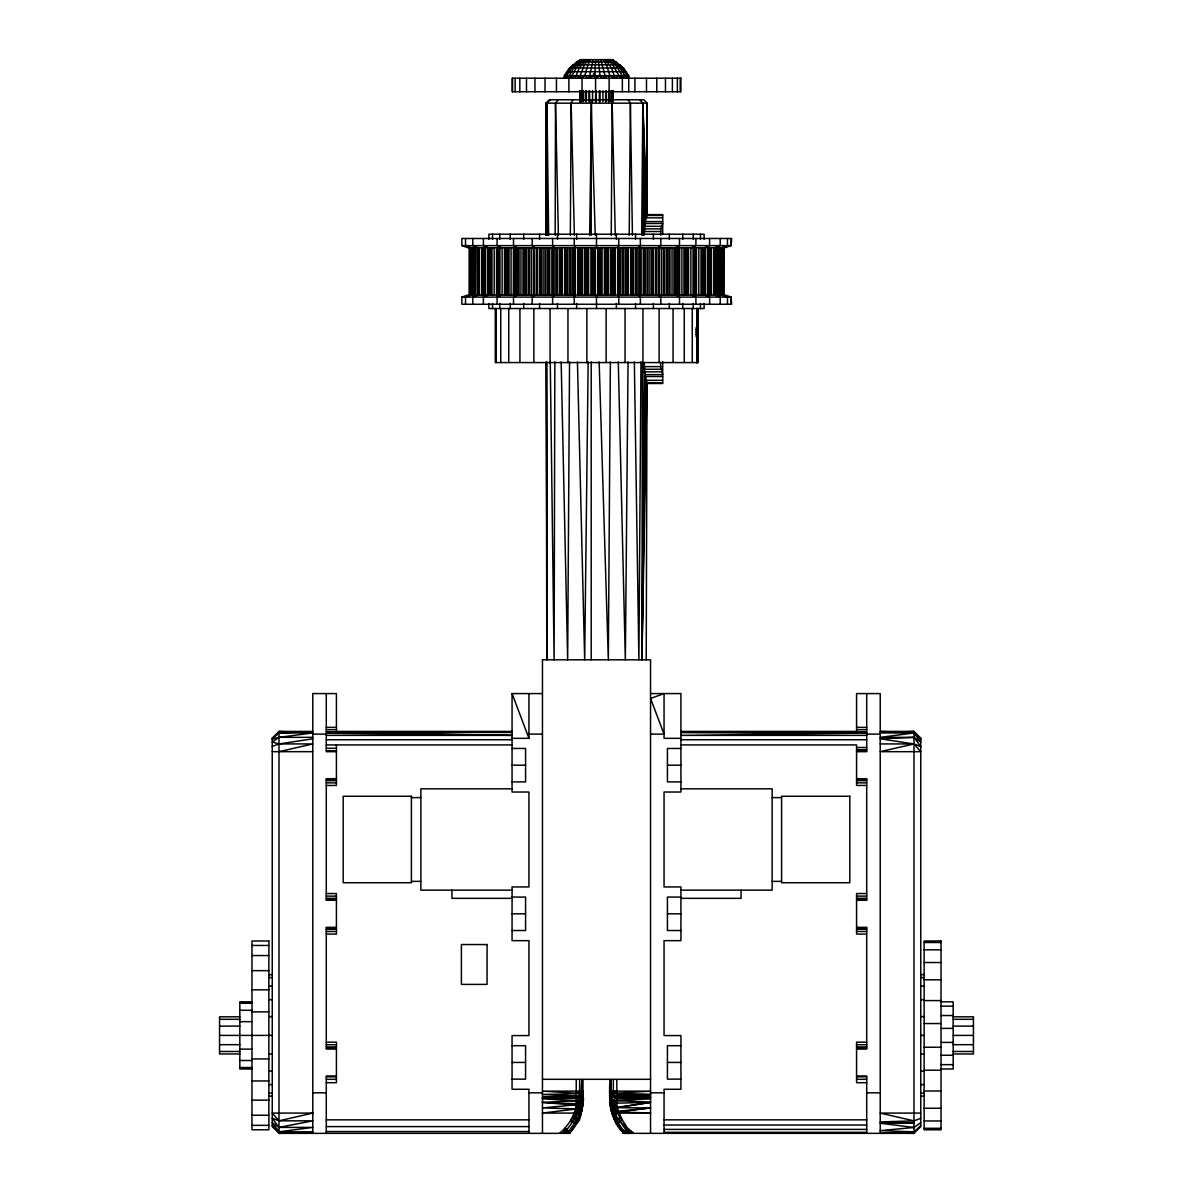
<?xml version="1.0" encoding="UTF-8"?>
<svg xmlns="http://www.w3.org/2000/svg" width="1193" height="1193" viewBox="0 0 1193 1193"><rect width="100%" height="100%" fill="white"/><g stroke="black" fill="none" stroke-linecap="round" stroke-linejoin="round"><path stroke-width="1.5" d="M546.871 361.926L546.782 659.804L546.275 361.926L546.99 618.839M547.005 106.878L546.946 103.165L546.901 235.334L546.946 103.165L550.241 99.78M579.738 101.673L579.783 90.623M598.26 59.65L600.019 75.666L594.666 78.231L594.681 75.666L587.582 78.231L584.794 75.666L587.866 64.78L590.639 59.65M697.711 322.423L697.711 308.525L696.801 362.568L697.816 342.988L696.801 308.525L697.83 321.215M554.849 361.926L554.104 659.804L550.271 361.926M555.177 235.334L555.506 103.165L558.249 99.78M613.187 101.673L613.247 90.623M646.054 379.821L641.938 659.804L644.265 362.911L644.831 373.946L647.024 383.087L641.938 659.804L642.386 361.926M642.58 235.334L642.788 103.165L639.702 99.78M646.218 659.804L647.024 383.087M644.265 235.215L645.01 223.061L646.979 215.202L647.158 103.165L643.788 99.78L549.212 99.78L545.842 103.165L546.051 235.334M612.606 99.839L612.65 90.623L612.799 101.673M495.289 308.525L495.289 362.568L697.711 362.568L697.532 339.916L696.801 362.568L696.801 308.525L697.279 329.343M569.538 361.926L567.659 659.804L561.157 361.926M570.329 235.334L571.164 103.165L572.864 99.78M580.201 101.673L580.245 90.623L580.409 101.673M581.528 101.673L581.587 90.623M697.234 345.075L697.681 341.571L697.711 362.568L697.249 338.38M579.947 1113.218L580.857 1113.323L582.393 1102.392M610.369 361.926L608.326 659.804L599.154 361.926M611.248 235.334L612.158 103.165L611.114 99.78M640.984 361.926L638.896 659.804L634.348 361.926M641.864 235.334L642.788 103.165L647.158 214.621L647.158 103.165L545.842 103.165L546.126 235.334M697.681 341.645L696.801 362.568L697.294 334.95L696.801 362.568L697.428 339.125L697.83 339.796M628.055 361.926L625.341 659.804L618.287 361.926M629.203 235.334L630.396 103.165L628.144 99.78M272.243 738.169L278.998 732.979L312.775 731.413L278.998 731.413L272.243 738.169L272.243 1126.595L278.998 1133.35L569.479 1133.35C578.978 1123.09 583.914 1109.162 582.989 1095.219L582.78 1098.753M608.519 101.673L608.639 90.623M641.938 659.804L644.831 373.946M588.954 101.673L589.088 90.623M588.164 361.926L584.674 659.804L577.442 361.926M589.655 235.334L591.564 99.78M612.158 101.673L612.292 90.623M599.274 101.673L599.408 90.623M585.778 101.673L585.987 90.623M582.989 1092.922L582.587 1097.083L581.036 1099.096L576.234 1100.721L542.457 1098.842L578.59 1098.097L582.587 1094.235L582.989 1091.386L582.095 1094.488L578.59 1097.456L578.635 1104.569L580.007 1108.938L578.426 1114.575L581.14 1108.744L582.989 1091.133L542.457 1091.133L578.635 1093.34L582.095 1091.133L582.095 1079.993M605.522 101.673L605.79 90.623M595.456 101.673L595.739 90.623M611.219 1079.993L611.219 1091.133L614.365 1093.34L650.543 1091.133L610.011 1091.133L611.159 1101.9C611.651 1113.487 616.155 1124.641 623.85 1133.35C609.056 1119.601 608.818 1098.082 610.011 1079.486M559.353 1133.35C568.3 1126.103 575.19 1115.351 576.234 1103.734L576.234 1079.993M616.766 1079.993L617.109 1107.417L622.075 1120.063L616.498 1123.895L612.024 1113.248L618.466 1111.891L650.543 1113.084L618.988 1113.084L614.872 1114.471L611.591 1107.298L612.113 1102.421C612.919 1113.039 617.333 1123.195 624.252 1131.232L624.163 1133.35L622.791 1132.575L623.521 1133.35L914.002 1133.35L920.757 1126.595L920.757 738.169L914.002 731.413L880.225 731.413L890.888 731.905M611.189 1103.242L611.472 1111.25L616.498 1123.895M697.816 342.988L697.83 321.558M611.666 59.65L618.884 64.78L624.625 71.684L626.817 75.666L624.565 78.231L624.744 75.666L620.211 68.031L610.622 59.65M594.666 78.231L595.68 59.65M660.668 235.215L660.877 228.877L662.697 223.494L644.921 223.494M582.989 1095.696L582.602 1100.513L582.989 1095.293C581.468 1101.169 583.079 1132.649 570.701 1120.451L580.007 1108.938L580.887 1102.421L582.989 1099.573L582.989 1079.486M580.544 1111.578C586.136 1084.899 582.497 1106.91 580.976 1113.248M650.543 1097.888L614.365 1097.038L610.905 1094.488L610.011 1091.133L611.964 1094.488L616.766 1095.905L650.543 1095.964L616.766 1094.443L650.543 1094.503L616.766 1093.683L614.857 1091.133L614.365 1097.038L616.766 1097.888L650.543 1097.888L616.766 1098.514L611.994 1096.606L610.011 1092.922M697.249 326.673L697.428 327.434L697.83 325.868L697.83 331.341M576.234 1098.514L542.457 1097.888L578.143 1097.366L579.619 1091.133L579.619 1079.993M582.587 1093.414L581.036 1095.89L580.663 1103.943C582.661 1114.471 574.176 1123.18 568.748 1131.232L563.275 1133.35C571.134 1125.685 577.263 1115.589 578.635 1104.569L580.887 1102.421L581.811 1103.242L582.989 1099.573L582.363 1106.642L581.409 1107.298M581.677 59.65L571.596 68.031L564.856 78.231C566.541 69.955 573.788 63.676 580.887 59.65M581.662 1105.717L582.154 1102.556M628.279 1133.35L620.256 1121.614L618.466 1111.891L650.543 1107.924L617.184 1107.7L650.543 1102.392L614.425 1100.378L611.994 1099.111L610.011 1095.219L611.174 1110.176L612.948 1115.127L614.872 1114.471M610.905 1079.993L610.905 1094.488L613.381 1096.978L616.766 1097.888L611.994 1095.905L610.428 1093.474L611.994 1095.905L614.365 1097.038L612.337 1096.084L611.964 1094.488L613.381 1091.133L613.381 1079.993M618.466 1111.891L616.826 1113.815L612.74 1107.641L614.857 1097.366L613.381 1096.978M566.943 1129.592L563.051 1133.35L565.214 1128.026L570.209 1132.575L569.15 1133.35C576.279 1124.328 582.989 1114.008 582.78 1102.078L579.858 1115.052L582.199 1107.969L582.587 1097.083L581.752 1101.84L581.036 1099.096L578.516 1103.361L576.189 1104.763L581.811 1103.242M580.857 1113.323L582.363 1106.642M578.635 1097.038L581.781 1094.816L581.036 1094.488L582.989 1091.133L582.095 1094.488L579.619 1096.978L542.457 1096.978L578.829 1095.532L582.095 1094.488L582.095 1091.133L580.663 1096.084L576.234 1097.888L542.457 1097.888M697.249 325.957L697.83 324.362M697.249 337.664L697.428 336.903L697.83 338.469L697.83 332.996M574.862 1122.822L577.069 1114.113L580.007 1108.938L581.14 1108.744M613.366 1114.978C609.056 1105.195 608.848 1107.134 617.109 1107.417L650.543 1102.392L613.545 1103.227L611.159 1101.9L611.994 1095.905M626.817 75.666L627.324 78.231L628.115 75.666L623.134 68.031L612.367 59.65L623.044 68.031L628.115 75.666L628.144 78.231L628.592 75.666L623.447 68.031L612.546 59.65L580.499 59.65L569.628 68.031L564.483 75.666L564.468 78.231L564.543 75.666L569.672 68.031L580.529 59.65M586.21 59.65L579.231 68.031L575.101 78.231L575.145 75.666L570.314 78.231L569.195 75.666L573.579 68.031L582.84 59.65M646.979 215.202L645.995 184.9M576.219 1123.597L579.321 1114.873L580.409 1115.246M593.115 59.65L589.73 75.666L587.582 78.231M610.011 1095.696L610.264 1098.917L610.011 1092.027M569.479 1133.35L569.896 1132.291L568.256 1133.35L568.748 1131.232L566.436 1133.35M576.905 1121.867L579.634 1114.978M577.099 1122.434L582.095 1108.282L576.98 1121.897M612.74 1107.641L614.425 1100.378L616.766 1102.496L614.47 1103.376L614.753 1107.82L616.125 1112.532L615.409 1114.292L618.138 1122.822M627.324 78.231L628.457 75.666L628.532 78.231L628.592 75.666L564.483 75.666L564.856 78.231M603.226 59.65L606.417 64.78L609.936 75.666L608.758 78.231L608.728 75.666L601.854 78.231L600.019 75.666M576.189 1104.763L578.59 1100.378M575.265 295.014L574.265 297.102L574.265 304.26M617.735 247.726L618.735 245.624L618.735 238.481M569.329 1133.35L569.896 1132.291L568.837 1133.35M572.744 1121.614L577.069 1114.113M607.491 59.65L612.71 64.78L620.405 78.231L621.941 75.666L620.092 71.684L615.275 64.78L609.22 59.65M570.314 78.231L576.144 68.031L584.376 59.65M588.328 59.65L584.436 64.78L580.156 75.666L580.946 78.231L584.794 75.666M614.425 1100.378L612.441 1102.615L611.994 1099.111M581.036 1094.488L581.781 1079.993M569.195 75.666L566.839 78.231L566.839 75.666M554.611 295.014L552.627 297.102L552.627 304.26M638.389 247.726L640.373 245.624L640.373 238.481M571.462 66.942L580.961 59.65M866.715 735.365L680.935 735.365L856.574 733.218L856.574 693.58L880.225 693.58L880.225 1133.35L914.002 1131.859L920.757 1125.595M623.521 1133.35L623.104 1132.291L626.057 1129.592L626.37 1126.371L618.213 1113.337M575.936 63.84L578.158 61.961M601.854 78.231L605.09 75.666L600.795 59.65M609.936 75.666L615.051 78.231L618.466 75.666M535.09 295.014L532.197 297.102L532.197 304.26M657.91 247.726L660.803 245.624L660.803 238.481M914.002 1131.859L880.225 1130.636L914.002 1127.474L920.757 1122.688M581.036 1095.89L576.234 1097.888M579.38 61.201L581.811 59.65M620.405 78.231L624.55 75.666L624.565 78.231M697.83 335.8L696.16 336.784L696.16 327.553L697.83 328.537M501.567 295.014L497.093 297.102L497.093 304.26M691.433 247.726L695.907 245.624L695.907 238.481M488.489 295.014L483.389 297.102L483.389 304.26M704.511 247.726L709.611 245.624L709.611 238.481M914.002 1127.474L880.225 1123.224L914.002 1123.031L880.225 1121.912L914.002 1120.883L920.757 1118.288M272.243 746.475L278.998 743.925L312.775 738.84M471.429 295.014L465.524 297.102L465.524 304.26M721.571 247.726L727.476 245.624L727.476 238.481M461.855 297.102L467.91 295.014L725.09 295.014L731.145 297.102L731.607 304.26L461.855 304.26L461.855 297.102L731.145 297.102L731.145 304.26M610.398 1100.513L610.011 1099.573L611.01 1109.415L613.142 1115.052M696.16 334.517L697.83 334.01M578.009 1108.983L542.457 1107.924L578.635 1104.569L575.712 1107.969L580.007 1108.938M278.998 751.679L312.775 743.925L278.998 743.925L272.243 742.076L278.998 737.349L312.775 732.949L278.998 732.979L272.243 739.153L278.998 737.349L312.775 737.349M920.757 739.198L914.002 732.964L880.225 737.349L914.002 737.363L920.757 746.594L914.002 743.94L880.225 751.679L920.757 751.679L914.002 743.94L880.225 738.84L914.002 737.363L920.757 742.165L914.002 732.964L880.225 732.949L914.002 731.413L914.002 1133.35L901.55 1132.783M577.039 1103.704L576.234 1100.721L542.457 1102.392L576.234 1103.734L580.007 1103.018M650.543 1107.924L618.228 1111.339L616.125 1112.532L617.258 1107.939L614.753 1107.82M616.766 1100.721L650.543 1098.842L616.766 1098.514M576.234 1093.683L542.457 1094.503L576.234 1095.905M616.766 1097.381L650.543 1096.978L616.766 1095.905M576.517 61.961L616.527 61.961M572.879 64.78L620.181 64.78M569.628 68.031L623.447 68.031M566.809 71.684L626.265 71.684M646.695 214.621L662.697 214.621L662.697 234.559M646.695 215.441L662.697 215.441M644.921 217.842L662.697 217.842M644.921 221.585L662.697 221.585M643.042 226.297L661.504 226.297M643.161 228.877L660.877 228.877M643.952 231.517L660.668 231.517M461.855 245.624L731.145 245.624L731.607 238.481L461.855 238.481L461.855 245.624L467.91 247.726L725.09 247.726L731.145 245.624L731.145 238.481M696.16 332.161L697.83 332.161M643.952 366.624L660.668 366.624L662.697 374.647L644.921 374.647M643.161 369.263L660.877 369.263M643.042 371.843L661.504 371.843M644.921 376.541L662.697 376.541M646.695 380.284L662.697 380.284M646.695 382.685L662.697 382.685M646.695 383.505L662.697 383.505L662.697 361.733M528.946 1133.35L528.946 1089.269L512.065 1089.269L512.065 1035.569L528.946 1035.569L528.946 940.651L512.065 940.651L512.065 886.951L528.946 886.951L528.946 792.033L512.065 792.033L512.065 693.58L542.457 693.58M650.543 693.58L680.935 693.58L680.935 792.033L664.054 792.033L664.054 886.951L680.935 886.951L680.935 940.651L664.054 940.651L664.054 1035.569L680.935 1035.569L680.935 1089.269L664.054 1089.269L664.054 1133.35M326.286 727.372L336.426 727.372M856.574 727.372L866.715 727.372M326.286 729.684L336.426 729.684M856.574 729.684L866.715 729.684M336.426 731.413L512.065 731.413M680.935 731.413L856.574 731.413M326.286 731.712L336.426 731.712M856.574 731.712L866.715 731.712M512.065 732.442L336.426 732.442L512.065 735.365L326.286 735.365M856.574 732.442L680.935 732.442L866.715 733.218M326.286 733.218L512.065 735.365M312.775 734.113L326.286 734.113M528.946 734.113L542.457 734.113M650.543 734.113L664.054 734.113L650.543 698.472L664.054 693.58L664.054 738.333L680.935 738.333M866.715 734.113L880.225 734.113M512.065 738.333L528.946 738.333L528.946 693.58M326.286 739.749L512.065 739.749M680.935 739.749L866.715 739.749M880.225 743.925L914.002 743.94M326.286 744.924L512.065 744.924M680.935 744.924L856.574 744.924L856.574 785.456L866.715 785.456M856.574 747.504L866.715 747.504M326.286 748.294L336.426 748.294M512.065 748.458L525.576 748.458L525.576 781.907L512.065 781.907M680.935 748.458L667.424 748.458L667.424 781.907L680.935 781.907M856.574 749.696L866.715 749.696M326.286 750.77L336.426 750.77M856.574 751.158L866.715 751.158M272.243 751.679L312.775 751.679M336.426 751.679L326.286 751.679L326.286 693.58M856.574 751.679L866.715 751.679L866.715 693.58M512.065 765.19L525.576 765.19M667.424 765.19L680.935 765.19M336.426 778.701L326.286 778.701L326.286 900.297L336.426 900.297M856.574 778.701L866.715 778.701L866.715 900.297L856.574 900.297M326.286 779.208L336.426 779.208M856.574 779.208L866.715 779.208M326.286 780.669L336.426 780.669M856.574 780.669L866.715 780.669M326.286 782.862L336.426 782.862M856.574 782.862L866.715 782.862M326.286 785.456L336.426 785.456L336.426 744.924M512.065 788.827L420.861 788.827L420.861 890.157L512.065 890.157M680.935 788.827L772.139 788.827L772.139 890.157L680.935 890.157M411.406 797.61L420.861 797.61M772.139 797.61L781.594 797.61M411.406 881.373L420.861 881.373M772.139 881.373L781.594 881.373M326.286 893.542L336.426 893.542L336.426 934.074L326.286 934.074M866.715 893.542L856.574 893.542L856.574 934.074L866.715 934.074M326.286 896.122L336.426 896.122M856.574 896.122L866.715 896.122M512.065 897.076L525.576 897.076L525.576 930.525L512.065 930.525M680.935 897.076L667.424 897.076L667.424 930.525L680.935 930.525M326.286 898.314L336.426 898.314M856.574 898.314L866.715 898.314M512.065 898.344L451.938 898.344L451.938 890.157M680.935 898.344L741.062 898.344L741.062 890.157M326.286 899.776L336.426 899.776M856.574 899.776L866.715 899.776M512.065 913.808L525.576 913.808M667.424 913.808L680.935 913.808M336.426 927.319L326.286 927.319L326.286 1048.915L336.426 1048.915M856.574 927.319L866.715 927.319L866.715 1048.915L856.574 1048.915M326.286 927.826L336.426 927.826M856.574 927.826L866.715 927.826M326.286 929.287L336.426 929.287M856.574 929.287L866.715 929.287M326.286 931.479L336.426 931.479M856.574 931.479L866.715 931.479M924.128 942.5L941.023 942.5M251.977 945.452L268.872 945.452M924.128 949.822L941.023 949.822M251.977 955.548L268.872 955.548M924.128 962.527L941.023 962.527M251.977 970.655L268.872 970.655M268.872 974.606L272.243 974.606M920.757 974.606L924.128 974.606M268.872 977.574L272.243 977.574M920.757 977.574L924.128 977.574M924.128 979.811L941.023 979.811M268.872 986.208L272.243 986.208M920.757 986.208L924.128 986.208M251.977 989.832L268.872 989.832M268.872 999.659L272.243 999.659M920.757 999.659L924.128 999.659M924.128 1000.584L941.023 1000.584M251.977 1001.807L239.823 1001.807L239.823 1068.988L251.977 1068.988M941.023 1001.807L953.177 1001.807L953.177 1068.988L941.023 1068.988M239.823 1003.268L251.977 1003.268M941.023 1006.146L953.177 1006.146M239.823 1010.292L251.977 1010.292M251.977 1011.873L268.872 1011.873M941.023 1015.541L953.177 1015.541M268.872 1016.615L272.243 1016.615M920.757 1016.615L924.128 1016.615M239.823 1016.824L219.557 1016.824L219.557 1053.971L239.823 1053.971M953.177 1016.824L973.443 1016.824L973.443 1053.971L953.177 1053.971M219.557 1019.314L239.823 1019.314M953.177 1019.314L973.443 1019.314M239.823 1021.655L251.977 1021.655M924.128 1023.549L941.023 1023.549M219.557 1026.114L239.823 1026.114M953.177 1026.114L973.443 1026.114M941.023 1028.381L953.177 1028.381M219.557 1035.405L272.243 1035.405M920.757 1035.405L924.128 1035.405M953.177 1035.405L973.443 1035.405M326.286 1042.16L336.426 1042.16L336.426 1082.692L326.286 1082.692M866.715 1042.16L856.574 1042.16L856.574 1082.692L866.715 1082.692M941.023 1042.414L953.177 1042.414M219.557 1044.68L239.823 1044.68M953.177 1044.68L973.443 1044.68M326.286 1044.74L336.426 1044.74M856.574 1044.74L866.715 1044.74M512.065 1045.694L525.576 1045.694L525.576 1079.143L512.065 1079.143M680.935 1045.694L667.424 1045.694L667.424 1079.143L680.935 1079.143M326.286 1046.932L336.426 1046.932M856.574 1046.932L866.715 1046.932M924.128 1047.245L941.023 1047.245M326.286 1048.393L336.426 1048.393M856.574 1048.393L866.715 1048.393M239.823 1049.139L251.977 1049.139M219.557 1051.48L239.823 1051.48M953.177 1051.48L973.443 1051.48M268.872 1054.18L272.243 1054.18M920.757 1054.18L924.128 1054.18M941.023 1055.253L953.177 1055.253M251.977 1058.922L268.872 1058.922M239.823 1060.502L251.977 1060.502M512.065 1062.426L525.576 1062.426M667.424 1062.426L680.935 1062.426M941.023 1064.648L953.177 1064.648M239.823 1067.526L251.977 1067.526M924.128 1070.21L941.023 1070.21M268.872 1071.135L272.243 1071.135M920.757 1071.135L924.128 1071.135M336.426 1075.937L326.286 1075.937L326.286 1133.35M856.574 1075.937L866.715 1075.937L866.715 1133.35M326.286 1076.832L336.426 1076.832M856.574 1076.832L866.715 1076.832M326.286 1079.307L336.426 1079.307M542.457 1079.307L650.543 1079.307M856.574 1079.307L866.715 1079.307M251.977 1080.962L268.872 1080.962M268.872 1084.586L272.243 1084.586M920.757 1084.586L924.128 1084.586M924.128 1090.984L941.023 1090.984M312.775 1092.818L326.286 1092.818M528.946 1092.818L542.457 1092.818M650.543 1092.818L664.054 1092.818M866.715 1092.818L880.225 1092.818M268.872 1093.22L272.243 1093.22M920.757 1093.22L924.128 1093.22M610.905 1094.488L611.964 1094.488L611.219 1091.133M268.872 1096.203L272.243 1096.203M920.757 1096.203L924.128 1096.203M251.977 1100.14L268.872 1100.14M924.128 1108.267L941.023 1108.267M920.757 1113.084L880.225 1113.084L914.002 1120.883M251.977 1115.246L268.872 1115.246M326.286 1119.839L528.946 1119.839M664.054 1119.839L866.715 1119.839M924.128 1120.973L941.023 1120.973M664.054 1125.014L866.715 1125.014M251.977 1125.342L268.872 1125.342M326.286 1126.595L528.946 1126.595M924.128 1128.295L941.023 1128.295M664.054 1129.398L866.715 1129.398M326.286 1131.546L528.946 1131.546M664.054 1132.321L866.715 1132.321M298.548 1132.724L312.775 1133.35L312.775 693.58L336.426 693.58L336.426 733.218M289.66 731.891L278.998 731.413L278.998 1133.35L312.775 1131.814L278.998 1131.799L272.243 1125.551M542.457 1102.392L576.174 1105.27M696.16 329.82L697.83 330.327M579.321 1114.873L574.012 1113.084L542.457 1113.084L575.533 1109.058L576.279 1113.844M721.571 295.014L727.476 297.102L727.476 304.26M471.429 247.726L465.524 245.624L465.524 238.481M704.511 295.014L709.611 297.102L709.611 304.26M488.489 247.726L483.389 245.624L483.389 238.481M691.433 295.014L695.907 297.102L695.907 304.26M501.567 247.726L497.093 245.624L497.093 238.481M611.86 1108.744L610.801 1107.969L610.369 1103.555M575.936 75.666L580.946 78.231M593.607 74.369L596.5 76.039L593.383 74.085M593.637 74.369L596.5 76.039M611.77 59.65L614.306 61.201M657.91 295.014L660.803 297.102L660.803 304.26M535.09 247.726L532.197 245.624L532.197 238.481M918.058 736.081L920.757 738.169M633.647 1133.35L620.256 1121.614L614.171 1113.009M576.234 1091.133L578.635 1093.34L580.096 1091.133L580.663 1092.385M624.416 1133.35L624.252 1131.232L626.355 1133.35L626.057 1129.592L631.723 1131.799L629.949 1133.35L626.057 1129.592L629.606 1133.35M605.462 59.65L611.562 68.031L615.051 78.231M638.389 295.014L640.373 297.102L640.373 304.26M554.611 247.726L552.627 245.624L552.627 238.481M611.219 1094.816L612.337 1096.084M624.252 1131.232L625.937 1133.35M614.47 1103.376L617.109 1107.417M612.143 1113.323L610.279 1104.673L610.011 1095.219M623.104 1132.291L623.671 1133.35M612.635 1115.231L616.095 1122.195M617.735 295.014L618.735 297.102L618.735 304.26M575.265 247.726L574.265 245.624L574.265 238.481M613.381 1091.133L614.365 1093.34M512.065 693.58L528.946 738.333M610.055 1100.065L610.637 1106.642L613.053 1113.218L614.589 1114.575L616.781 1123.597M614.291 1116.618L616.155 1121.852M612.427 1113.844L610.398 1103.629M612.591 1113.367L610.905 1108.282L612.397 1113.427M610.905 1091.133L611.964 1094.488M610.011 1095.293L610.413 1097.083M611.591 1107.298L610.607 1100.975L610.637 1106.642M610.428 1097.128L611.159 1101.9M696.801 308.525L697.383 326.688M643.519 234.887L642.788 103.165L646.457 216.887M595.262 235.334L591.206 103.165L591.206 235.334M599.855 90.623L600.139 101.673M589.491 90.623L589.774 101.673M612.158 103.165L615.29 235.334M571.164 103.165L574.37 235.334M555.506 103.165L558.399 235.334M644.265 231.517L642.788 103.165L645.01 223.061M630.396 103.165L632.424 235.334M608.922 90.623L609.101 101.673M581.826 90.623L581.99 101.673M642.788 103.165L644.474 227.132M596.187 90.623L596.336 101.673M546.946 103.165L548.646 235.334M606.178 90.623L606.298 101.673M586.33 90.623L586.449 101.673M612.456 90.623L612.501 101.673M723.405 247.726L723.405 295.014M723.033 247.726L723.033 295.014M722.526 247.726L722.421 295.014M722.376 247.726L722.376 295.014M722.033 247.726L722.033 295.014M721.825 247.726L721.825 295.014M721.422 247.726L721.422 295.014M720.885 247.726L720.885 295.014M720.229 238.481L720.229 245.624L714.667 247.726L714.592 295.014L720.229 297.102L720.229 304.26M719.797 247.726L719.782 295.014M719.573 247.726L719.573 295.014M719.14 247.726L719.17 295.014M718.887 247.726L718.887 295.014M718.44 247.726L718.44 295.014M717.888 247.726L717.888 295.014M715.86 247.726L715.785 295.014M715.546 247.726L715.696 295.014M715.323 247.726L715.323 295.014M714.905 247.726L714.905 295.014M714.115 247.726L714.115 295.014M713.563 247.726L713.563 295.014M711.207 247.726L711.207 295.014M710.61 247.726L710.506 295.014M710.476 247.726L710.476 295.014M709.373 247.726L709.373 295.014M709.015 247.726L709.015 295.014M708.508 247.726L708.508 295.014M707.941 247.726L707.941 295.014M705.6 247.726L705.6 295.014M704.124 239.286L704.124 234.216L488.876 234.216L488.876 239.286M704.064 247.726L704.124 295.014M704.124 303.454L704.124 308.525L488.876 308.525L488.876 303.454M703.93 247.726L703.795 295.014M702.588 247.726L702.588 295.014M702.185 247.726L702.185 295.014M701.663 247.726L701.663 295.014M701.111 247.726L701.111 295.014M700.455 234.216L700.455 239.286M700.455 303.454L700.455 308.525M698.8 247.726L698.8 295.014M697.711 342.003L697.711 362.568M696.444 247.726L696.458 295.014M696.205 247.726L696.205 295.014M694.654 247.726L694.654 295.014M694.222 247.726L694.222 295.014M693.67 247.726L693.67 295.014M693.252 234.216L693.252 239.286M693.133 247.726L693.133 295.014M693.252 303.454L693.252 308.525M692.253 308.525L692.253 362.568M690.881 247.726L690.881 295.014M688.51 247.726L688.51 295.014M688.272 247.726L688.272 295.014M688.078 247.726L688.078 295.014M687.675 247.726L687.75 295.014L687.377 247.726M686.646 247.726L686.646 295.014M685.647 247.726L685.647 295.014M685.17 247.726L685.17 295.014M684.618 247.726L684.618 295.014M684.26 308.525L684.26 362.568M684.096 247.726L684.096 295.014M682.754 234.216L682.754 239.286M682.754 303.454L682.754 308.525M681.919 247.726L681.919 295.014M680.204 78.231L680.204 91.742M679.488 238.481L679.488 245.624L675.745 247.726L675.656 295.014L679.488 297.102L679.488 304.26M679.578 247.726L679.578 295.014M679.339 247.726L679.339 295.014M679.115 247.726L679.115 295.014M677.564 247.726L677.564 295.014M677.341 78.231L677.341 91.742M675.149 247.726L675.149 295.014M674.597 247.726L674.597 295.014M674.09 247.726L674.09 295.014M673.076 308.525L673.076 362.568M672.39 78.231L672.39 91.742M672.032 247.726L672.032 295.014M669.735 247.726L669.735 295.014M669.482 247.726L669.482 295.014M669.318 234.216L669.318 239.286M669.258 247.726L669.258 295.014M669.318 303.454L669.318 308.525M667.364 247.726L667.349 295.014M667.17 247.726L667.081 295.014M666.917 247.726L666.857 295.014M665.47 78.231L665.47 91.742M664.799 247.726L664.799 295.014M664.277 247.726L664.277 295.014M663.726 247.726L663.726 295.014M663.248 247.726L663.248 295.014M661.31 247.726L661.31 295.014M660.668 362.911L660.668 366.624M659.088 247.726L659.088 295.014M659.132 308.525L659.132 362.568M658.849 247.726L658.849 295.014M658.611 247.726L658.611 295.014M656.761 78.231L656.761 91.742M656.553 247.726L656.553 295.014M655.837 247.726L656.046 295.014M655.389 247.726L655.389 295.014M653.406 234.216L653.406 239.286M653.406 303.454L653.406 308.525M653.197 247.726L653.197 295.014M652.66 247.726L652.66 295.014M652.109 247.726L652.109 295.014M651.661 247.726L651.661 295.014M650.543 1133.35L650.543 659.804L542.457 659.804L542.457 1133.35M649.887 247.726L649.887 295.014M647.769 247.726L647.769 295.014M647.516 247.726L647.516 295.014M647.262 247.726L647.262 295.014M646.487 78.231L646.487 91.742M644.906 247.726L645.115 295.014M644.757 247.726L644.757 295.014M644.101 247.726L644.011 295.014M643.728 247.726L643.728 295.014M643.266 247.726L643.266 295.014M642.938 308.525L642.938 362.568M640.969 247.726L640.969 295.014M640.417 247.726L640.417 295.014M639.895 247.726L639.895 295.014M639.478 247.726L639.478 295.014M637.867 247.726L637.867 295.014M635.869 247.726L635.869 295.014M635.541 234.216L635.541 239.286M635.63 247.726L635.63 295.014M635.541 303.454L635.541 308.525M635.377 247.726L635.377 295.014M634.915 78.231L634.915 91.742M633.125 247.726L633.125 295.014M632.901 247.726L632.737 295.014M631.858 247.726L631.858 295.014M631.574 247.726L631.455 295.014M631.127 247.726L631.127 295.014M630.635 247.726L630.635 295.014M628.741 78.231L628.741 91.742M628.264 247.726L628.264 295.014M627.697 247.726L627.697 295.014M627.19 247.726L627.19 295.014M626.817 247.726L626.817 295.014M625.4 247.726L625.4 295.014M625.043 308.525L625.043 362.568M623.536 247.726L623.536 295.014M623.313 247.726L623.313 295.014M623.059 247.726L623.059 295.014M622.358 78.231L622.358 91.742M620.748 247.726L620.748 295.014M620.509 247.726L620.33 295.014M619.227 247.726L619.227 295.014M618.69 247.726L618.69 295.014M618.526 247.726L618.526 295.014M618.138 247.726L618.138 295.014M617.631 247.726L617.631 295.014M616.363 234.216L616.363 239.286M616.363 303.454L616.363 308.525M615.2 247.726L615.2 295.014M614.649 247.726L614.649 295.014M614.156 247.726L614.156 295.014M613.828 247.726L613.828 295.014M612.62 247.726L612.62 295.014M610.891 90.623L610.891 101.673M610.92 247.726L610.92 295.014M610.697 247.726L610.697 295.014M610.443 247.726L610.443 295.014M609.131 78.231L609.131 91.742M608.102 247.726L608.102 295.014M607.848 247.726L607.848 295.014M607.655 247.726L607.655 295.014M606.327 247.726L606.327 295.014M606.133 308.525L606.133 362.568M605.567 247.726L605.567 295.014M605.343 247.726L605.343 295.014M604.926 247.726L604.926 295.014M604.389 247.726L604.389 295.014M602.942 90.623L602.942 101.673M601.928 247.726L601.928 295.014M601.391 247.726L601.391 295.014M600.929 247.726L600.929 295.014M600.661 247.726L600.661 295.014M599.661 247.726L599.661 295.014M597.932 247.726L598.14 295.014M597.678 247.726L597.678 295.014M596.5 234.216L596.5 247.726M596.5 295.014L596.5 308.525M595.575 78.231L595.575 91.742M595.322 247.726L595.322 295.014M595.068 247.726L595.068 295.014M594.86 247.726L594.86 295.014M593.339 247.726L593.339 295.014M592.548 90.623L592.548 101.673M592.339 247.726L592.339 295.014M592.071 247.726L592.071 295.014M591.609 247.726L591.609 295.014M591.206 361.926L591.206 659.804M591.072 247.726L591.072 295.014M588.611 247.726L588.611 295.014M588.074 247.726L588.074 295.014M587.657 247.726L587.657 295.014M587.433 247.726L587.433 295.014M586.867 308.525L586.867 362.568M586.673 247.726L586.673 295.014M585.345 247.726L585.345 295.014M585.152 247.726L585.152 295.014M584.898 247.726L584.898 295.014M583.645 90.623L583.645 101.673M582.557 247.726L582.557 295.014M582.303 247.726L582.303 295.014M582.035 78.231L582.035 91.742M582.08 247.726L582.08 295.014M580.38 247.726L580.38 295.014M579.172 247.726L579.172 295.014M578.844 247.726L578.844 295.014M578.351 247.726L578.351 295.014M577.8 247.726L577.8 295.014M576.637 234.216L576.637 239.286M576.637 303.454L576.637 308.525M575.369 247.726L575.369 295.014M574.862 247.726L574.862 295.014M574.474 247.726L574.31 295.014M573.773 247.726L573.773 295.014M572.67 247.726L572.67 295.014M572.491 247.726L572.491 295.014M572.252 247.726L572.252 295.014M569.941 247.726L569.941 295.014M569.687 247.726L569.687 295.014M569.464 247.726L569.464 295.014M568.882 78.231L568.882 91.742M567.957 308.525L567.957 362.568M567.6 247.726L567.6 295.014M566.183 247.726L566.183 295.014M565.81 247.726L565.81 295.014M565.303 247.726L565.303 295.014M564.736 247.726L564.736 295.014M562.365 247.726L562.365 295.014M561.873 247.726L561.873 295.014M561.426 247.726L561.545 295.014M561.142 247.726L561.142 295.014M560.263 247.726L560.263 295.014M560.099 247.726L560.099 295.014M559.875 247.726L559.875 295.014M557.459 234.216L557.459 239.286M557.623 247.726L557.623 295.014M557.459 303.454L557.459 308.525M557.37 247.726L557.37 295.014M557.131 247.726L557.131 295.014M556.445 78.231L556.445 91.742M555.133 247.726L555.133 295.014M553.522 247.726L553.522 295.014M553.105 247.726L553.105 295.014M552.583 247.726L552.583 295.014M552.031 247.726L552.031 295.014M550.062 308.525L550.062 362.568M549.734 247.726L549.734 295.014M549.272 247.726L549.272 295.014M548.243 247.726L548.243 295.014M548.094 247.726L548.094 295.014M547.885 247.726L547.885 295.014M545.738 247.726L545.738 295.014M545.484 247.726L545.484 295.014M545.231 247.726L545.231 295.014M545.037 78.231L545.037 91.742M543.113 247.726L543.113 295.014M541.339 247.726L541.339 295.014M540.891 247.726L540.891 295.014M540.34 247.726L540.34 295.014M539.803 247.726L539.803 295.014M539.594 234.216L539.594 239.286M539.594 303.454L539.594 308.525M537.611 247.726L537.611 295.014M537.193 247.726L537.163 295.014M536.954 247.726L536.954 295.014M536.746 247.726L536.626 295.014M536.447 247.726L536.447 295.014M534.956 78.231L534.956 91.742M534.389 247.726L534.389 295.014M534.151 247.726L534.151 295.014M533.912 247.726L533.912 295.014M533.867 308.525L533.867 362.568M531.69 247.726L531.69 295.014M529.752 247.726L529.752 295.014M529.274 247.726L529.274 295.014M528.723 247.726L528.723 295.014M528.201 247.726L528.201 295.014M526.486 78.231L526.486 91.742M526.083 247.726L526.143 295.014M525.919 247.726L525.919 295.014L525.755 247.726M525.576 247.726L525.576 295.014M523.682 234.216L523.682 239.286M523.742 247.726L523.742 295.014M523.682 303.454L523.682 308.525M523.518 247.726L523.518 295.014M523.265 247.726L523.265 295.014M520.968 247.726L520.968 295.014M519.924 308.525L519.924 362.568M519.82 78.231L519.82 91.742M518.91 247.726L518.91 295.014M518.403 247.726L518.403 295.014M517.851 247.726L517.851 295.014M515.63 247.726L515.779 295.014M515.436 247.726L515.436 295.014M515.137 78.231L515.137 91.742M514.973 247.726L515.078 295.014M513.885 247.726L513.661 295.014M513.512 238.481L513.512 245.624L517.255 247.726L517.344 295.014L513.512 297.102L513.512 304.26M513.422 247.726L513.422 295.014M512.572 78.231L512.572 91.742M511.081 247.726L511.081 295.014M510.246 234.216L510.246 239.286M510.246 303.454L510.246 308.525M508.904 247.726L508.904 295.014M508.74 308.525L508.74 362.568M508.382 247.726L508.382 295.014M507.83 247.726L507.83 295.014M507.353 247.726L507.353 295.014M506.354 247.726L506.354 295.014M505.623 247.726L505.623 295.014M505.25 247.726L505.429 295.014M504.922 247.726L504.728 295.014M504.49 247.726L504.49 295.014M502.119 247.726L502.119 295.014M500.747 308.525L500.747 362.568M499.748 234.216L499.748 239.286M499.867 247.726L499.867 295.014M499.748 303.454L499.748 308.525M499.33 247.726L499.33 295.014M498.778 247.726L498.778 295.014M498.346 247.726L498.346 295.014M496.795 247.726L496.795 295.014M496.542 247.726L496.556 295.014M496.199 308.525L496.199 362.568M494.2 247.726L494.2 295.014M492.545 234.216L492.545 239.286M492.545 303.454L492.545 308.525M491.889 247.726L491.889 295.014M491.337 247.726L491.337 295.014M490.815 247.726L490.815 295.014M490.412 247.726L490.412 295.014M489.205 247.726L489.07 295.014M488.876 247.726L488.936 295.014M487.4 247.726L487.4 295.014M485.059 247.726L485.059 295.014M484.492 247.726L484.492 295.014M483.985 247.726L483.985 295.014M483.627 247.726L483.627 295.014M482.494 247.726L482.524 295.014M481.793 247.726L481.793 295.014M479.437 247.726L479.437 295.014M478.885 247.726L478.885 295.014M478.095 247.726L478.095 295.014M477.677 247.726L477.677 295.014M477.454 247.726L477.454 295.014L477.215 247.726M475.112 247.726L475.112 295.014M474.56 247.726L474.56 295.014M474.113 247.726L474.113 295.014M473.83 247.726L473.86 295.014M473.427 247.726L473.427 295.014M473.203 247.726L473.218 295.014M472.771 238.481L472.771 245.624L478.333 247.726L478.408 295.014L472.771 297.102L472.771 304.26M472.115 247.726L472.115 295.014M471.578 247.726L471.578 295.014M471.175 247.726L471.175 295.014M470.967 247.726L470.967 295.014M470.474 247.726L470.624 295.014M469.967 247.726L469.967 295.014M469.595 247.726L469.445 295.014L469.311 247.726M312.775 1113.084L278.998 1120.823L272.243 1118.169L278.998 1127.4L312.775 1127.415L278.998 1131.799L272.243 1122.598L278.998 1127.4L312.775 1120.838L278.998 1120.823L272.243 1113.084L312.775 1113.084M680.905 78.231L512.17 78.231L512.17 91.742L680.905 91.742L680.905 78.231M411.406 796.253L343.181 796.253L343.181 882.731L411.406 882.731L411.406 796.253M849.819 796.253L781.594 796.253L781.594 882.731L849.819 882.731L849.819 796.253M268.872 941.009L251.977 941.009L251.977 1129.786L268.872 1129.786L268.872 941.009M941.023 941.009L924.128 941.009L924.128 1129.786L941.023 1129.786L941.023 941.009M487.057 944.543L461.393 944.543L461.393 984.389L487.057 984.389L487.057 944.543M697.801 321.499L697.711 308.525L697.786 321.588M723.689 295.014L723.689 247.726L723.584 295.014M678.027 295.014L678.027 247.726L677.907 295.014M677.206 295.014L677.221 247.726L677.147 295.014M656.374 295.014L656.374 247.726L656.254 295.014M548.989 295.014L548.989 247.726L548.899 295.014"/></g></svg>
